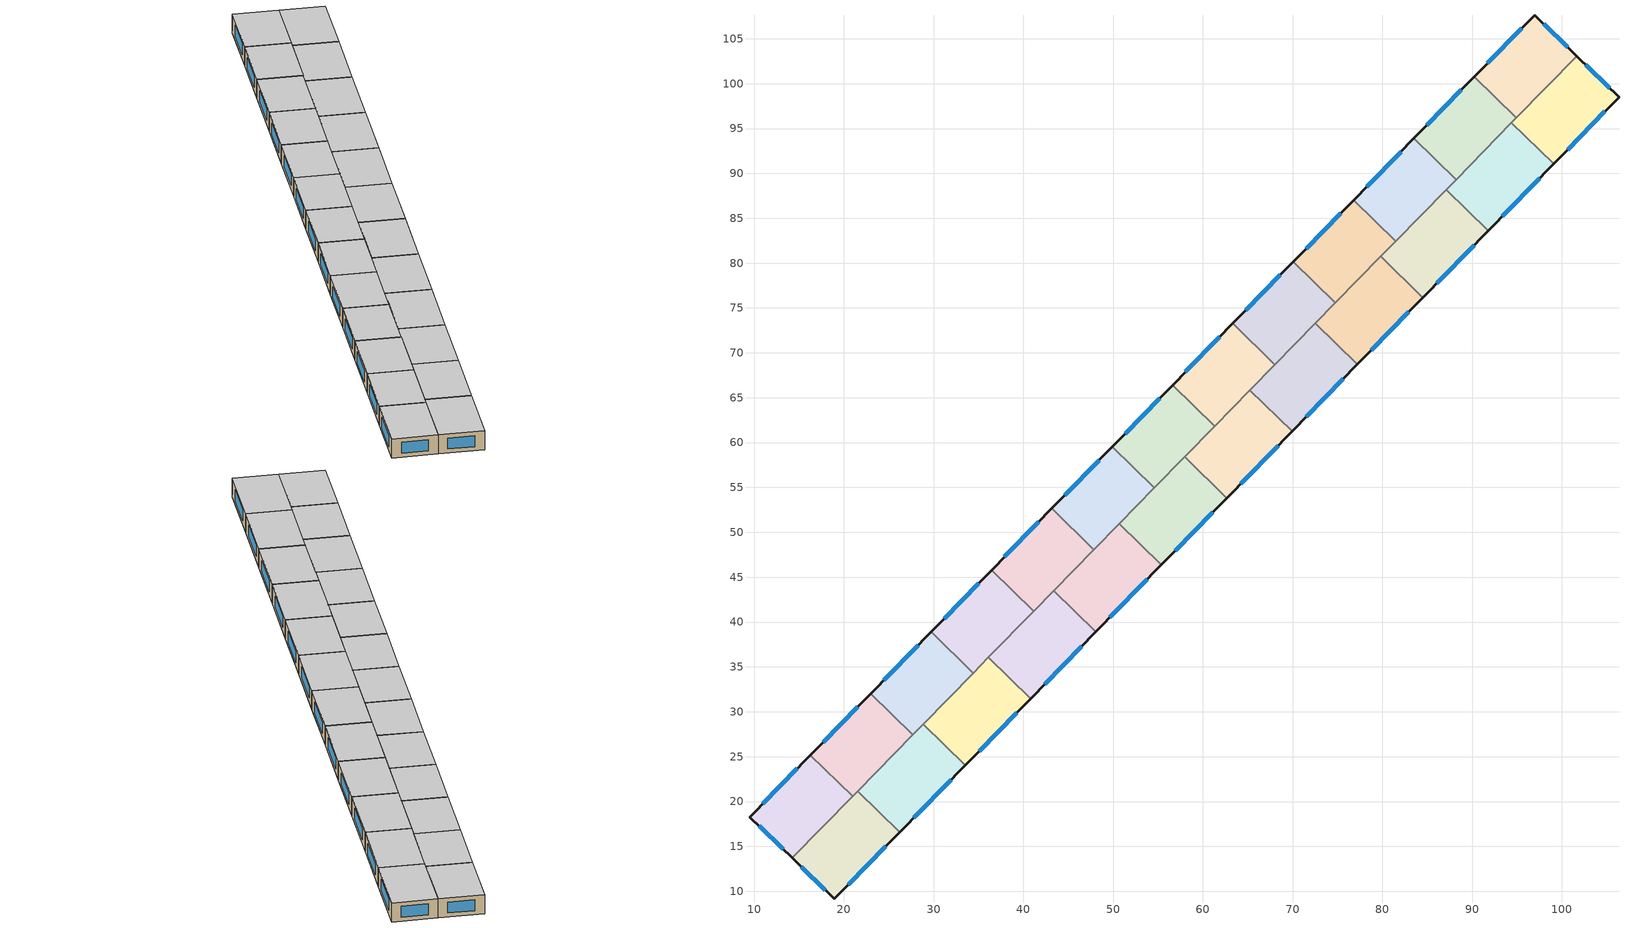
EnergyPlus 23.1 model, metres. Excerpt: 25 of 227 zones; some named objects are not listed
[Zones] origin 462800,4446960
b34ba2d606779dca_F4_dwelling_0
 floor to b34ba2d606779dca_F3_dwelling_0 (EU_floor_Construction): 101.67,103.07 94.93,96.19 90.25,100.77 96.97,107.64 z12
 wall outside (EU_wall_Construction): 101.67,103.07 96.97,107.64 90.25,100.77 z12:15
 wall to b34ba2d606779dca_F4_dwelling_1 (EU_wall_Construction): 90.25,100.77 94.93,96.19 z12:15
 wall to b34ba2d606779dca_F4_dwelling_13 (EU_wall_Construction): 94.93,96.19 101.67,103.07 z12:15
 window (EU_Window_Construction): 95.53,106.17 91.69,102.24 / 100.66,104.05 97.97,106.66 z12.64:14.36
 ceiling to b34ba2d606779dca_F5_dwelling_0 (EU_floor_Construction): 94.93,96.19 101.67,103.07 96.97,107.64 90.25,100.77 z15
b34ba2d606779dca_F4_dwelling_1
 floor to b34ba2d606779dca_F3_dwelling_1 (EU_floor_Construction): 94.93,96.19 88.21,89.31 83.52,93.9 90.25,100.77 z12
 wall outside (EU_wall_Construction): 90.25,100.77 83.52,93.9 z12:15
 wall to b34ba2d606779dca_F4_dwelling_2 (EU_wall_Construction): 83.52,93.9 88.21,89.31 z12:15
 wall to b34ba2d606779dca_F4_dwelling_14 (EU_wall_Construction): 88.21,89.31 94.39,95.63 z12:15
 wall to b34ba2d606779dca_F4_dwelling_13 (EU_wall_Construction): 94.39,95.63 94.93,96.19 z12:15
 window (EU_Window_Construction): 88.81,99.3 84.96,95.37 z12.64:14.36
 ceiling to b34ba2d606779dca_F5_dwelling_1 (EU_floor_Construction): 88.21,89.31 94.93,96.19 90.25,100.77 83.52,93.9 z15
b34ba2d606779dca_F4_dwelling_10
 floor to b34ba2d606779dca_F3_dwelling_10 (EU_floor_Construction): 34.41,34.32 27.68,27.45 22.99,32.03 29.72,38.91 z12
 wall outside (EU_wall_Construction): 29.72,38.91 22.99,32.03 z12:15
 wall to b34ba2d606779dca_F4_dwelling_9 (EU_wall_Construction): 34.41,34.32 29.72,38.91 z12:15
 wall to b34ba2d606779dca_F4_dwelling_11 (EU_wall_Construction): 22.99,32.03 27.68,27.45 z12:15
 wall to b34ba2d606779dca_F4_dwelling_22 (EU_wall_Construction): 28.82,28.61 34.41,34.32 z12:15
 wall to b34ba2d606779dca_F4_dwelling_23 (EU_wall_Construction): 27.68,27.45 28.82,28.61 z12:15
 window (EU_Window_Construction): 28.28,37.43 24.43,33.5 z12.64:14.36
 ceiling to b34ba2d606779dca_F5_dwelling_10 (EU_floor_Construction): 27.68,27.45 34.41,34.32 29.72,38.91 22.99,32.03 z15
b34ba2d606779dca_F4_dwelling_11
 floor to b34ba2d606779dca_F3_dwelling_11 (EU_floor_Construction): 27.68,27.45 20.96,20.57 16.27,25.16 22.99,32.03 z12
 wall outside (EU_wall_Construction): 22.99,32.03 16.27,25.16 z12:15
 wall to b34ba2d606779dca_F4_dwelling_12 (EU_wall_Construction): 16.27,25.16 20.96,20.57 z12:15
 wall to b34ba2d606779dca_F4_dwelling_23 (EU_wall_Construction): 21.54,21.17 27.68,27.45 z12:15
 wall to b34ba2d606779dca_F4_dwelling_24 (EU_wall_Construction): 20.96,20.57 21.54,21.17 z12:15
 window (EU_Window_Construction): 21.55,30.56 17.71,26.63 z12.64:14.36
 ceiling to b34ba2d606779dca_F5_dwelling_11 (EU_floor_Construction): 20.96,20.57 27.68,27.45 22.99,32.03 16.27,25.16 z15
b34ba2d606779dca_F4_dwelling_12
 floor to b34ba2d606779dca_F3_dwelling_12 (EU_floor_Construction): 20.96,20.57 14.24,13.71 9.53,18.27 16.27,25.16 z12
 wall outside (EU_wall_Construction): 16.27,25.16 9.53,18.27 14.24,13.71 z12:15
 wall to b34ba2d606779dca_F4_dwelling_24 (EU_wall_Construction): 14.24,13.71 20.96,20.57 z12:15
 window (EU_Window_Construction): 10.54,17.29 13.23,14.69 / 14.83,23.68 10.97,19.75 z12.64:14.36
 ceiling to b34ba2d606779dca_F5_dwelling_12 (EU_floor_Construction): 14.24,13.71 20.96,20.57 16.27,25.16 9.53,18.27 z15
b34ba2d606779dca_F4_dwelling_13
 floor to b34ba2d606779dca_F3_dwelling_13 (EU_floor_Construction): 106.37,98.5 99.08,91.05 94.39,95.63 101.67,103.07 z12
 wall outside (EU_wall_Construction): 99.08,91.05 106.37,98.5 101.67,103.07 z12:15
 wall to b34ba2d606779dca_F4_dwelling_14 (EU_wall_Construction): 94.39,95.63 99.08,91.05 z12:15
 window (EU_Window_Construction): 105.36,99.48 102.68,102.09 / 100.64,92.64 104.81,96.91 z12.64:14.36
 ceiling to b34ba2d606779dca_F5_dwelling_13 (EU_floor_Construction): 99.08,91.05 106.37,98.5 101.67,103.07 94.39,95.63 z15
b34ba2d606779dca_F4_dwelling_14
 floor to b34ba2d606779dca_F3_dwelling_14 (EU_floor_Construction): 99.08,91.05 91.79,83.6 87.11,88.19 94.39,95.63 z12
 wall outside (EU_wall_Construction): 91.79,83.6 99.08,91.05 z12:15
 wall to b34ba2d606779dca_F4_dwelling_15 (EU_wall_Construction): 87.11,88.19 91.79,83.6 z12:15
 wall to b34ba2d606779dca_F4_dwelling_2 (EU_wall_Construction): 88.21,89.31 87.11,88.19 z12:15
 window (EU_Window_Construction): 93.35,85.2 97.52,89.45 z12.64:14.36
 ceiling to b34ba2d606779dca_F5_dwelling_14 (EU_floor_Construction): 91.79,83.6 99.08,91.05 94.39,95.63 87.11,88.19 z15
b34ba2d606779dca_F4_dwelling_15
 floor to b34ba2d606779dca_F3_dwelling_15 (EU_floor_Construction): 91.79,83.6 84.51,76.16 79.82,80.74 87.11,88.19 z12
 wall outside (EU_wall_Construction): 84.51,76.16 91.79,83.6 z12:15
 wall to b34ba2d606779dca_F4_dwelling_16 (EU_wall_Construction): 79.82,80.74 84.51,76.16 z12:15
 wall to b34ba2d606779dca_F4_dwelling_2 (EU_wall_Construction): 87.11,88.19 81.48,82.44 z12:15
 wall to b34ba2d606779dca_F4_dwelling_3 (EU_wall_Construction): 81.48,82.44 79.82,80.74 z12:15
 window (EU_Window_Construction): 86.07,77.75 90.23,82.01 z12.64:14.36
 ceiling to b34ba2d606779dca_F5_dwelling_15 (EU_floor_Construction): 84.51,76.16 91.79,83.6 87.11,88.19 79.82,80.74 z15
b34ba2d606779dca_F4_dwelling_16
 floor to b34ba2d606779dca_F3_dwelling_16 (EU_floor_Construction): 84.51,76.16 77.22,68.71 72.54,73.29 79.82,80.74 z12
 wall outside (EU_wall_Construction): 77.22,68.71 84.51,76.16 z12:15
 wall to b34ba2d606779dca_F4_dwelling_17 (EU_wall_Construction): 72.54,73.29 77.22,68.71 z12:15
 wall to b34ba2d606779dca_F4_dwelling_3 (EU_wall_Construction): 79.82,80.74 74.76,75.57 z12:15
 wall to b34ba2d606779dca_F4_dwelling_4 (EU_wall_Construction): 74.76,75.57 72.54,73.29 z12:15
 window (EU_Window_Construction): 78.78,70.3 82.95,74.56 z12.64:14.36
 ceiling to b34ba2d606779dca_F5_dwelling_16 (EU_floor_Construction): 77.22,68.71 84.51,76.16 79.82,80.74 72.54,73.29 z15
b34ba2d606779dca_F4_dwelling_17
 floor to b34ba2d606779dca_F3_dwelling_17 (EU_floor_Construction): 77.22,68.71 69.94,61.26 65.25,65.85 72.54,73.29 z12
 wall outside (EU_wall_Construction): 69.94,61.26 77.22,68.71 z12:15
 wall to b34ba2d606779dca_F4_dwelling_18 (EU_wall_Construction): 65.25,65.85 69.94,61.26 z12:15
 wall to b34ba2d606779dca_F4_dwelling_4 (EU_wall_Construction): 72.54,73.29 68.03,68.69 z12:15
 wall to b34ba2d606779dca_F4_dwelling_5 (EU_wall_Construction): 68.03,68.69 65.25,65.85 z12:15
 window (EU_Window_Construction): 71.5,62.86 75.66,67.11 z12.64:14.36
 ceiling to b34ba2d606779dca_F5_dwelling_17 (EU_floor_Construction): 69.94,61.26 77.22,68.71 72.54,73.29 65.25,65.85 z15
b34ba2d606779dca_F4_dwelling_18
 floor to b34ba2d606779dca_F3_dwelling_18 (EU_floor_Construction): 69.94,61.26 62.65,53.82 57.97,58.4 65.25,65.85 z12
 wall outside (EU_wall_Construction): 62.65,53.82 69.94,61.26 z12:15
 wall to b34ba2d606779dca_F4_dwelling_19 (EU_wall_Construction): 57.97,58.4 62.65,53.82 z12:15
 wall to b34ba2d606779dca_F4_dwelling_5 (EU_wall_Construction): 65.25,65.85 61.31,61.82 z12:15
 wall to b34ba2d606779dca_F4_dwelling_6 (EU_wall_Construction): 61.31,61.82 57.97,58.4 z12:15
 window (EU_Window_Construction): 64.21,55.41 68.38,59.67 z12.64:14.36
 ceiling to b34ba2d606779dca_F5_dwelling_18 (EU_floor_Construction): 62.65,53.82 69.94,61.26 65.25,65.85 57.97,58.4 z15
b34ba2d606779dca_F4_dwelling_19
 floor to b34ba2d606779dca_F3_dwelling_19 (EU_floor_Construction): 62.65,53.82 55.37,46.37 50.68,50.96 57.97,58.4 z12
 wall outside (EU_wall_Construction): 55.37,46.37 62.65,53.82 z12:15
 wall to b34ba2d606779dca_F4_dwelling_20 (EU_wall_Construction): 50.68,50.96 55.37,46.37 z12:15
 wall to b34ba2d606779dca_F4_dwelling_7 (EU_wall_Construction): 54.58,54.94 50.68,50.96 z12:15
 wall to b34ba2d606779dca_F4_dwelling_6 (EU_wall_Construction): 57.97,58.4 54.58,54.94 z12:15
 window (EU_Window_Construction): 56.93,47.97 61.09,52.22 z12.64:14.36
 ceiling to b34ba2d606779dca_F5_dwelling_19 (EU_floor_Construction): 55.37,46.37 62.65,53.82 57.97,58.4 50.68,50.96 z15
b34ba2d606779dca_F4_dwelling_2
 floor to b34ba2d606779dca_F3_dwelling_2 (EU_floor_Construction): 88.21,89.31 81.48,82.44 76.8,87.03 83.52,93.9 z12
 wall outside (EU_wall_Construction): 83.52,93.9 76.8,87.03 z12:15
 wall to b34ba2d606779dca_F4_dwelling_3 (EU_wall_Construction): 76.8,87.03 81.48,82.44 z12:15
 window (EU_Window_Construction): 82.08,92.43 78.24,88.5 z12.64:14.36
 ceiling to b34ba2d606779dca_F5_dwelling_2 (EU_floor_Construction): 81.48,82.44 88.21,89.31 83.52,93.9 76.8,87.03 z15
b34ba2d606779dca_F4_dwelling_20
 floor to b34ba2d606779dca_F3_dwelling_20 (EU_floor_Construction): 55.37,46.37 48.08,38.92 43.4,43.51 50.68,50.96 z12
 wall outside (EU_wall_Construction): 48.08,38.92 55.37,46.37 z12:15
 wall to b34ba2d606779dca_F4_dwelling_21 (EU_wall_Construction): 43.4,43.51 48.08,38.92 z12:15
 wall to b34ba2d606779dca_F4_dwelling_8 (EU_wall_Construction): 47.86,48.07 43.4,43.51 z12:15
 wall to b34ba2d606779dca_F4_dwelling_7 (EU_wall_Construction): 50.68,50.95 47.86,48.07 z12:15
 window (EU_Window_Construction): 49.64,40.52 53.81,44.78 z12.64:14.36
 ceiling to b34ba2d606779dca_F5_dwelling_20 (EU_floor_Construction): 48.08,38.92 55.37,46.37 50.68,50.96 43.4,43.51 z15
b34ba2d606779dca_F4_dwelling_21
 floor to b34ba2d606779dca_F3_dwelling_21 (EU_floor_Construction): 48.08,38.92 40.79,31.48 36.11,36.06 43.4,43.51 z12
 wall outside (EU_wall_Construction): 40.79,31.48 48.08,38.92 z12:15
 wall to b34ba2d606779dca_F4_dwelling_22 (EU_wall_Construction): 36.11,36.06 40.79,31.48 z12:15
 wall to b34ba2d606779dca_F4_dwelling_9 (EU_wall_Construction): 41.13,41.19 36.11,36.06 z12:15
 wall to b34ba2d606779dca_F4_dwelling_8 (EU_wall_Construction): 43.39,43.51 41.13,41.2 z12:15
 window (EU_Window_Construction): 42.36,33.07 46.52,37.33 z12.64:14.36
 ceiling to b34ba2d606779dca_F5_dwelling_21 (EU_floor_Construction): 40.79,31.48 48.08,38.92 43.4,43.51 36.11,36.06 z15
b34ba2d606779dca_F4_dwelling_22
 floor to b34ba2d606779dca_F3_dwelling_22 (EU_floor_Construction): 40.79,31.48 33.51,24.03 28.82,28.61 36.11,36.06 z12
 wall outside (EU_wall_Construction): 33.51,24.03 40.79,31.48 z12:15
 wall to b34ba2d606779dca_F4_dwelling_23 (EU_wall_Construction): 28.82,28.61 33.51,24.03 z12:15
 wall to b34ba2d606779dca_F4_dwelling_9 (EU_wall_Construction): 36.11,36.06 34.41,34.32 z12:15
 window (EU_Window_Construction): 35.07,25.62 39.23,29.88 z12.64:14.36
 ceiling to b34ba2d606779dca_F5_dwelling_22 (EU_floor_Construction): 33.51,24.03 40.79,31.48 36.11,36.06 28.82,28.61 z15
b34ba2d606779dca_F4_dwelling_23
 floor to b34ba2d606779dca_F3_dwelling_23 (EU_floor_Construction): 33.51,24.03 26.22,16.58 21.54,21.17 28.82,28.61 z12
 wall outside (EU_wall_Construction): 26.22,16.58 33.51,24.03 z12:15
 wall to b34ba2d606779dca_F4_dwelling_24 (EU_wall_Construction): 21.54,21.17 26.22,16.58 z12:15
 window (EU_Window_Construction): 27.78,18.18 31.95,22.43 z12.64:14.36
 ceiling to b34ba2d606779dca_F5_dwelling_23 (EU_floor_Construction): 26.22,16.58 33.51,24.03 28.82,28.61 21.54,21.17 z15
b34ba2d606779dca_F4_dwelling_24
 floor to b34ba2d606779dca_F3_dwelling_24 (EU_floor_Construction): 26.22,16.58 18.95,9.15 14.24,13.71 21.54,21.17 z12
 wall outside (EU_wall_Construction): 14.24,13.71 18.95,9.15 26.22,16.58 z12:15
 window (EU_Window_Construction): 20.51,10.74 24.66,14.99 / 15.25,12.73 17.94,10.12 z12.64:14.36
 ceiling to b34ba2d606779dca_F5_dwelling_24 (EU_floor_Construction): 18.95,9.15 26.22,16.58 21.54,21.17 14.24,13.71 z15
b34ba2d606779dca_F4_dwelling_3
 floor to b34ba2d606779dca_F3_dwelling_3 (EU_floor_Construction): 81.48,82.44 74.76,75.57 70.07,80.15 76.8,87.03 z12
 wall outside (EU_wall_Construction): 76.8,87.03 70.07,80.15 z12:15
 wall to b34ba2d606779dca_F4_dwelling_4 (EU_wall_Construction): 70.07,80.15 74.76,75.57 z12:15
 window (EU_Window_Construction): 75.36,85.55 71.51,81.62 z12.64:14.36
 ceiling to b34ba2d606779dca_F5_dwelling_3 (EU_floor_Construction): 74.76,75.57 81.48,82.44 76.8,87.03 70.07,80.15 z15
b34ba2d606779dca_F4_dwelling_4
 floor to b34ba2d606779dca_F3_dwelling_4 (EU_floor_Construction): 74.76,75.57 68.03,68.69 63.35,73.28 70.07,80.15 z12
 wall outside (EU_wall_Construction): 70.07,80.15 63.35,73.28 z12:15
 wall to b34ba2d606779dca_F4_dwelling_5 (EU_wall_Construction): 63.35,73.28 68.03,68.69 z12:15
 window (EU_Window_Construction): 68.63,78.68 64.79,74.75 z12.64:14.36
 ceiling to b34ba2d606779dca_F5_dwelling_4 (EU_floor_Construction): 68.03,68.69 74.76,75.57 70.07,80.15 63.35,73.28 z15
b34ba2d606779dca_F4_dwelling_5
 floor to b34ba2d606779dca_F3_dwelling_5 (EU_floor_Construction): 68.03,68.69 61.31,61.82 56.62,66.4 63.35,73.28 z12
 wall outside (EU_wall_Construction): 63.35,73.28 56.62,66.4 z12:15
 wall to b34ba2d606779dca_F4_dwelling_6 (EU_wall_Construction): 56.62,66.4 61.31,61.82 z12:15
 window (EU_Window_Construction): 61.91,71.8 58.06,67.87 z12.64:14.36
 ceiling to b34ba2d606779dca_F5_dwelling_5 (EU_floor_Construction): 61.31,61.82 68.03,68.69 63.35,73.28 56.62,66.4 z15
b34ba2d606779dca_F4_dwelling_6
 floor to b34ba2d606779dca_F3_dwelling_6 (EU_floor_Construction): 61.31,61.82 54.58,54.94 49.9,59.53 56.62,66.4 z12
 wall outside (EU_wall_Construction): 56.62,66.4 49.9,59.53 z12:15
 wall to b34ba2d606779dca_F4_dwelling_7 (EU_wall_Construction): 49.9,59.53 54.58,54.94 z12:15
 window (EU_Window_Construction): 55.18,64.93 51.34,61 z12.64:14.36
 ceiling to b34ba2d606779dca_F5_dwelling_6 (EU_floor_Construction): 54.58,54.94 61.31,61.82 56.62,66.4 49.9,59.53 z15
b34ba2d606779dca_F4_dwelling_7
 floor to b34ba2d606779dca_F3_dwelling_7 (EU_floor_Construction): 54.58,54.94 47.86,48.07 43.17,52.65 49.9,59.53 z12
 wall outside (EU_wall_Construction): 49.9,59.53 43.17,52.65 z12:15
 wall to b34ba2d606779dca_F4_dwelling_8 (EU_wall_Construction): 43.17,52.65 47.86,48.07 z12:15
 window (EU_Window_Construction): 48.46,58.06 44.61,54.13 z12.64:14.36
 ceiling to b34ba2d606779dca_F5_dwelling_7 (EU_floor_Construction): 47.86,48.07 54.58,54.94 49.9,59.53 43.17,52.65 z15
b34ba2d606779dca_F4_dwelling_8
 floor to b34ba2d606779dca_F3_dwelling_8 (EU_floor_Construction): 47.86,48.07 41.13,41.2 36.45,45.78 43.17,52.65 z12
 wall outside (EU_wall_Construction): 43.17,52.65 36.45,45.78 z12:15
 wall to b34ba2d606779dca_F4_dwelling_9 (EU_wall_Construction): 36.45,45.78 41.13,41.2 z12:15
 window (EU_Window_Construction): 41.73,51.18 37.89,47.25 z12.64:14.36
 ceiling to b34ba2d606779dca_F5_dwelling_8 (EU_floor_Construction): 41.13,41.2 47.86,48.07 43.17,52.65 36.45,45.78 z15
b34ba2d606779dca_F4_dwelling_9
 floor to b34ba2d606779dca_F3_dwelling_9 (EU_floor_Construction): 41.13,41.2 34.41,34.32 29.72,38.91 36.45,45.78 z12
 wall outside (EU_wall_Construction): 36.45,45.78 29.72,38.91 z12:15
 window (EU_Window_Construction): 35,44.31 31.16,40.38 z12.64:14.36
 ceiling to b34ba2d606779dca_F5_dwelling_9 (EU_floor_Construction): 34.41,34.32 41.13,41.2 36.45,45.78 29.72,38.91 z15
[Building]
EU S2 Campaign: North Axis=0; Terrain=City; Solar Distribution=FullExterior
[Site:Location]
Yerevan-Zvartnots.Intl.AP: Latitude=40.15; Longitude=44.383; Time Zone=4; Elevation=854
[SizingPeriod:WeatherFileDays]
AnnualSizingPeriod: Begin Month=1; Begin Day of Month=1; End Month=12; End Day of Month=31; Day of Week for Start Day=Monday; Use Weather File Daylight Saving Period=No; Use Weather File Rain and Snow Indicators=No
[MATERIAL]
EU_InternalMass_Material: Roughness=MediumRough; Thickness=0.1; Conductivity=1; Density=1800; Specific Heat=900; Thermal Absorptance=0.9; Solar Absorptance=0.7; Visible Absorptance=0.7
[MATERIAL:NOMASS] Roughness=MediumRough; Thermal Absorptance=0.9; Solar Absorptance=0.7; Visible Absorptance=0.7
Name | Thermal Resistance
EU_wall_NoMass | 1.05043
EU_floor_NoMass | 0.478065
[WINDOWMATERIAL:SIMPLEGLAZINGSYSTEM]
EU_Window_SimpleGlazing: UFactor=2.5566; Solar Heat Gain Coefficient=0.75; Visible Transmittance=0.75
[CONSTRUCTION]
EU_wall_Construction: EU_wall_NoMass
EU_floor_Construction: EU_floor_NoMass
EU_Window_Construction: EU_Window_SimpleGlazing
EU_InternalMass_Construction: EU_InternalMass_Material
[ZONE] Type=1; Multiplier=1; Ceiling Height=autocalculate; Floor Area=autocalculate; Part of Total Floor Area=Yes
Name | Volume
b34ba2d606779dca_F4_dwelling_0; b34ba2d606779dca_F4_dwelling_1; b34ba2d606779dca_F4_dwelling_8 | 189.155
b34ba2d606779dca_F4_dwelling_10; b34ba2d606779dca_F4_dwelling_4; b34ba2d606779dca_F4_dwelling_6 | 189.137
b34ba2d606779dca_F4_dwelling_11; b34ba2d606779dca_F4_dwelling_3; b34ba2d606779dca_F4_dwelling_7 | 189.154
b34ba2d606779dca_F4_dwelling_12 | 189.159
b34ba2d606779dca_F4_dwelling_13 | 204.907
b34ba2d606779dca_F4_dwelling_14 | 204.917
b34ba2d606779dca_F4_dwelling_15 | 204.889
b34ba2d606779dca_F4_dwelling_16 | 204.899
b34ba2d606779dca_F4_dwelling_17 | 204.913
b34ba2d606779dca_F4_dwelling_18 | 204.903
b34ba2d606779dca_F4_dwelling_19 | 204.927
b34ba2d606779dca_F4_dwelling_2 | 189.172
b34ba2d606779dca_F4_dwelling_20 | 204.877
b34ba2d606779dca_F4_dwelling_21 | 204.905
b34ba2d606779dca_F4_dwelling_22; b34ba2d606779dca_F4_dwelling_23 | 204.909
b34ba2d606779dca_F4_dwelling_24 | 204.91
b34ba2d606779dca_F4_dwelling_5 | 189.164
b34ba2d606779dca_F4_dwelling_9 | 189.165
[INTERNALMASS] Construction=EU_InternalMass_Construction
Name | Zone or ZoneList | Surface Area
b34ba2d606779dca_F4_dwelling_0_EU_InternalMass | b34ba2d606779dca_F4_dwelling_0 | 63.0516
b34ba2d606779dca_F4_dwelling_1_EU_InternalMass | b34ba2d606779dca_F4_dwelling_1 | 63.0514
b34ba2d606779dca_F4_dwelling_2_EU_InternalMass | b34ba2d606779dca_F4_dwelling_2 | 63.0571
b34ba2d606779dca_F4_dwelling_3_EU_InternalMass | b34ba2d606779dca_F4_dwelling_3 | 63.0514
b34ba2d606779dca_F4_dwelling_4_EU_InternalMass | b34ba2d606779dca_F4_dwelling_4 | 63.0457
b34ba2d606779dca_F4_dwelling_5_EU_InternalMass | b34ba2d606779dca_F4_dwelling_5 | 63.055
b34ba2d606779dca_F4_dwelling_6_EU_InternalMass | b34ba2d606779dca_F4_dwelling_6 | 63.0457
b34ba2d606779dca_F4_dwelling_7_EU_InternalMass | b34ba2d606779dca_F4_dwelling_7 | 63.0514
b34ba2d606779dca_F4_dwelling_8_EU_InternalMass | b34ba2d606779dca_F4_dwelling_8 | 63.0514
b34ba2d606779dca_F4_dwelling_9_EU_InternalMass | b34ba2d606779dca_F4_dwelling_9 | 63.055
b34ba2d606779dca_F4_dwelling_10_EU_InternalMass | b34ba2d606779dca_F4_dwelling_10 | 63.0457
b34ba2d606779dca_F4_dwelling_11_EU_InternalMass | b34ba2d606779dca_F4_dwelling_11 | 63.0514
b34ba2d606779dca_F4_dwelling_12_EU_InternalMass | b34ba2d606779dca_F4_dwelling_12 | 63.0531
b34ba2d606779dca_F4_dwelling_13_EU_InternalMass | b34ba2d606779dca_F4_dwelling_13 | 68.3024
b34ba2d606779dca_F4_dwelling_14_EU_InternalMass | b34ba2d606779dca_F4_dwelling_14 | 68.3057
b34ba2d606779dca_F4_dwelling_15_EU_InternalMass | b34ba2d606779dca_F4_dwelling_15 | 68.2964
b34ba2d606779dca_F4_dwelling_16_EU_InternalMass | b34ba2d606779dca_F4_dwelling_16 | 68.2997
b34ba2d606779dca_F4_dwelling_17_EU_InternalMass | b34ba2d606779dca_F4_dwelling_17 | 68.3044
b34ba2d606779dca_F4_dwelling_18_EU_InternalMass | b34ba2d606779dca_F4_dwelling_18 | 68.3011
b34ba2d606779dca_F4_dwelling_19_EU_InternalMass | b34ba2d606779dca_F4_dwelling_19 | 68.309
b34ba2d606779dca_F4_dwelling_20_EU_InternalMass | b34ba2d606779dca_F4_dwelling_20 | 68.2924
b34ba2d606779dca_F4_dwelling_21_EU_InternalMass | b34ba2d606779dca_F4_dwelling_21 | 68.3054
b34ba2d606779dca_F4_dwelling_22_EU_InternalMass | b34ba2d606779dca_F4_dwelling_22 | 68.303
b34ba2d606779dca_F4_dwelling_23_EU_InternalMass | b34ba2d606779dca_F4_dwelling_23 | 68.303
b34ba2d606779dca_F4_dwelling_24_EU_InternalMass | b34ba2d606779dca_F4_dwelling_24 | 68.3033
[OTHEREQUIPMENT] Fuel Type=Electricity; Design Level Calculation Method=Watts/Area; Power per Zone Floor Area=1; Fraction Latent=0; Fraction Radiant=0; Fraction Lost=0; Carbon Dioxide Generation Rate=0; EndUse Subcategory=EU_Step8_InternalGains
Name | Zone or ZoneList or Space or SpaceList | Schedule
EU_Step8_InternalGain_b34ba2d606779dca_F4_dwelling_0_f000 | b34ba2d606779dca_F4_dwelling_0 | EU_Step8_GainSchedule_b34ba2d606779dca_F4_dwelling_0_f000
EU_Step8_InternalGain_b34ba2d606779dca_F4_dwelling_1_f000 | b34ba2d606779dca_F4_dwelling_1 | EU_Step8_GainSchedule_b34ba2d606779dca_F4_dwelling_1_f000
EU_Step8_InternalGain_b34ba2d606779dca_F4_dwelling_2_f000 | b34ba2d606779dca_F4_dwelling_2 | EU_Step8_GainSchedule_b34ba2d606779dca_F4_dwelling_2_f000
EU_Step8_InternalGain_b34ba2d606779dca_F4_dwelling_3_f000 | b34ba2d606779dca_F4_dwelling_3 | EU_Step8_GainSchedule_b34ba2d606779dca_F4_dwelling_3_f000
EU_Step8_InternalGain_b34ba2d606779dca_F4_dwelling_4_f000 | b34ba2d606779dca_F4_dwelling_4 | EU_Step8_GainSchedule_b34ba2d606779dca_F4_dwelling_4_f000
EU_Step8_InternalGain_b34ba2d606779dca_F4_dwelling_5_f000 | b34ba2d606779dca_F4_dwelling_5 | EU_Step8_GainSchedule_b34ba2d606779dca_F4_dwelling_5_f000
EU_Step8_InternalGain_b34ba2d606779dca_F4_dwelling_6_f000 | b34ba2d606779dca_F4_dwelling_6 | EU_Step8_GainSchedule_b34ba2d606779dca_F4_dwelling_6_f000
EU_Step8_InternalGain_b34ba2d606779dca_F4_dwelling_7_f000 | b34ba2d606779dca_F4_dwelling_7 | EU_Step8_GainSchedule_b34ba2d606779dca_F4_dwelling_7_f000
EU_Step8_InternalGain_b34ba2d606779dca_F4_dwelling_8_f000 | b34ba2d606779dca_F4_dwelling_8 | EU_Step8_GainSchedule_b34ba2d606779dca_F4_dwelling_8_f000
EU_Step8_InternalGain_b34ba2d606779dca_F4_dwelling_9_f000 | b34ba2d606779dca_F4_dwelling_9 | EU_Step8_GainSchedule_b34ba2d606779dca_F4_dwelling_9_f000
EU_Step8_InternalGain_b34ba2d606779dca_F4_dwelling_10_f000 | b34ba2d606779dca_F4_dwelling_10 | EU_Step8_GainSchedule_b34ba2d606779dca_F4_dwelling_10_f000
EU_Step8_InternalGain_b34ba2d606779dca_F4_dwelling_11_f000 | b34ba2d606779dca_F4_dwelling_11 | EU_Step8_GainSchedule_b34ba2d606779dca_F4_dwelling_11_f000
EU_Step8_InternalGain_b34ba2d606779dca_F4_dwelling_12_f000 | b34ba2d606779dca_F4_dwelling_12 | EU_Step8_GainSchedule_b34ba2d606779dca_F4_dwelling_12_f000
EU_Step8_InternalGain_b34ba2d606779dca_F4_dwelling_13_f000 | b34ba2d606779dca_F4_dwelling_13 | EU_Step8_GainSchedule_b34ba2d606779dca_F4_dwelling_13_f000
EU_Step8_InternalGain_b34ba2d606779dca_F4_dwelling_14_f000 | b34ba2d606779dca_F4_dwelling_14 | EU_Step8_GainSchedule_b34ba2d606779dca_F4_dwelling_14_f000
EU_Step8_InternalGain_b34ba2d606779dca_F4_dwelling_15_f000 | b34ba2d606779dca_F4_dwelling_15 | EU_Step8_GainSchedule_b34ba2d606779dca_F4_dwelling_15_f000
EU_Step8_InternalGain_b34ba2d606779dca_F4_dwelling_16_f000 | b34ba2d606779dca_F4_dwelling_16 | EU_Step8_GainSchedule_b34ba2d606779dca_F4_dwelling_16_f000
EU_Step8_InternalGain_b34ba2d606779dca_F4_dwelling_17_f000 | b34ba2d606779dca_F4_dwelling_17 | EU_Step8_GainSchedule_b34ba2d606779dca_F4_dwelling_17_f000
EU_Step8_InternalGain_b34ba2d606779dca_F4_dwelling_18_f000 | b34ba2d606779dca_F4_dwelling_18 | EU_Step8_GainSchedule_b34ba2d606779dca_F4_dwelling_18_f000
EU_Step8_InternalGain_b34ba2d606779dca_F4_dwelling_19_f000 | b34ba2d606779dca_F4_dwelling_19 | EU_Step8_GainSchedule_b34ba2d606779dca_F4_dwelling_19_f000
EU_Step8_InternalGain_b34ba2d606779dca_F4_dwelling_20_f000 | b34ba2d606779dca_F4_dwelling_20 | EU_Step8_GainSchedule_b34ba2d606779dca_F4_dwelling_20_f000
EU_Step8_InternalGain_b34ba2d606779dca_F4_dwelling_21_f000 | b34ba2d606779dca_F4_dwelling_21 | EU_Step8_GainSchedule_b34ba2d606779dca_F4_dwelling_21_f000
EU_Step8_InternalGain_b34ba2d606779dca_F4_dwelling_22_f000 | b34ba2d606779dca_F4_dwelling_22 | EU_Step8_GainSchedule_b34ba2d606779dca_F4_dwelling_22_f000
EU_Step8_InternalGain_b34ba2d606779dca_F4_dwelling_23_f000 | b34ba2d606779dca_F4_dwelling_23 | EU_Step8_GainSchedule_b34ba2d606779dca_F4_dwelling_23_f000
EU_Step8_InternalGain_b34ba2d606779dca_F4_dwelling_24_f000 | b34ba2d606779dca_F4_dwelling_24 | EU_Step8_GainSchedule_b34ba2d606779dca_F4_dwelling_24_f000
[ZONEVENTILATION:DESIGNFLOWRATE] Schedule=EU_AlwaysOn; Design Flow Rate Calculation Method=AirChanges/Hour; Air Changes per Hour=0.557805; Ventilation Type=Natural; Fan Pressure Rise=0; Fan Total Efficiency=1; Constant Term Coefficient=1; Temperature Term Coefficient=0; Velocity Term Coefficient=0; Velocity Squared Term Coefficient=0; Minimum Indoor Temperature=-100; Maximum Indoor Temperature=100; Delta Temperature=-100; Minimum Outdoor Temperature=-100; Maximum Outdoor Temperature=100; Maximum Wind Speed=40
Name | Zone or ZoneList or Space or SpaceList
EU_ConstantAir_b34ba2d606779dca_F4_dwelling_0 | b34ba2d606779dca_F4_dwelling_0
EU_ConstantAir_b34ba2d606779dca_F4_dwelling_1 | b34ba2d606779dca_F4_dwelling_1
EU_ConstantAir_b34ba2d606779dca_F4_dwelling_2 | b34ba2d606779dca_F4_dwelling_2
EU_ConstantAir_b34ba2d606779dca_F4_dwelling_3 | b34ba2d606779dca_F4_dwelling_3
EU_ConstantAir_b34ba2d606779dca_F4_dwelling_4 | b34ba2d606779dca_F4_dwelling_4
EU_ConstantAir_b34ba2d606779dca_F4_dwelling_5 | b34ba2d606779dca_F4_dwelling_5
EU_ConstantAir_b34ba2d606779dca_F4_dwelling_6 | b34ba2d606779dca_F4_dwelling_6
EU_ConstantAir_b34ba2d606779dca_F4_dwelling_7 | b34ba2d606779dca_F4_dwelling_7
EU_ConstantAir_b34ba2d606779dca_F4_dwelling_8 | b34ba2d606779dca_F4_dwelling_8
EU_ConstantAir_b34ba2d606779dca_F4_dwelling_9 | b34ba2d606779dca_F4_dwelling_9
EU_ConstantAir_b34ba2d606779dca_F4_dwelling_10 | b34ba2d606779dca_F4_dwelling_10
EU_ConstantAir_b34ba2d606779dca_F4_dwelling_11 | b34ba2d606779dca_F4_dwelling_11
EU_ConstantAir_b34ba2d606779dca_F4_dwelling_12 | b34ba2d606779dca_F4_dwelling_12
EU_ConstantAir_b34ba2d606779dca_F4_dwelling_13 | b34ba2d606779dca_F4_dwelling_13
EU_ConstantAir_b34ba2d606779dca_F4_dwelling_14 | b34ba2d606779dca_F4_dwelling_14
EU_ConstantAir_b34ba2d606779dca_F4_dwelling_15 | b34ba2d606779dca_F4_dwelling_15
EU_ConstantAir_b34ba2d606779dca_F4_dwelling_16 | b34ba2d606779dca_F4_dwelling_16
EU_ConstantAir_b34ba2d606779dca_F4_dwelling_17 | b34ba2d606779dca_F4_dwelling_17
EU_ConstantAir_b34ba2d606779dca_F4_dwelling_18 | b34ba2d606779dca_F4_dwelling_18
EU_ConstantAir_b34ba2d606779dca_F4_dwelling_19 | b34ba2d606779dca_F4_dwelling_19
EU_ConstantAir_b34ba2d606779dca_F4_dwelling_20 | b34ba2d606779dca_F4_dwelling_20
EU_ConstantAir_b34ba2d606779dca_F4_dwelling_21 | b34ba2d606779dca_F4_dwelling_21
EU_ConstantAir_b34ba2d606779dca_F4_dwelling_22 | b34ba2d606779dca_F4_dwelling_22
EU_ConstantAir_b34ba2d606779dca_F4_dwelling_23 | b34ba2d606779dca_F4_dwelling_23
EU_ConstantAir_b34ba2d606779dca_F4_dwelling_24 | b34ba2d606779dca_F4_dwelling_24
[HVACTEMPLATE:ZONE:IDEALLOADSAIRSYSTEM] System Availability Schedule=EU_AlwaysOn; Maximum Heating Supply Air Temperature=50; Minimum Cooling Supply Air Temperature=13; Maximum Heating Supply Air Humidity Ratio=0.0156; Minimum Cooling Supply Air Humidity Ratio=0.0077; Heating Limit=NoLimit; Cooling Limit=NoLimit; Heating Availability Schedule=EU_AlwaysOn; Cooling Availability Schedule=EU_CoolingOff; Dehumidification Control Type=ConstantSensibleHeatRatio; Cooling Sensible Heat Ratio=0.7; Dehumidification Setpoint=60; Humidification Control Type=None; Humidification Setpoint=30; Outdoor Air Method=None; Outdoor Air Flow Rate per Person=0.00944; Outdoor Air Flow Rate per Zone Floor Area=0; Outdoor Air Flow Rate per Zone=0; Demand Controlled Ventilation Type=None; Outdoor Air Economizer Type=NoEconomizer; Heat Recovery Type=None; Sensible Heat Recovery Effectiveness=0.7; Latent Heat Recovery Effectiveness=0.65
Name | Template Thermostat
b34ba2d606779dca_F4_dwelling_0 | EU_HeatOnly_b34ba2d606779dca_F4_dwelling_0
b34ba2d606779dca_F4_dwelling_1 | EU_HeatOnly_b34ba2d606779dca_F4_dwelling_1
b34ba2d606779dca_F4_dwelling_2 | EU_HeatOnly_b34ba2d606779dca_F4_dwelling_2
b34ba2d606779dca_F4_dwelling_3 | EU_HeatOnly_b34ba2d606779dca_F4_dwelling_3
b34ba2d606779dca_F4_dwelling_4 | EU_HeatOnly_b34ba2d606779dca_F4_dwelling_4
b34ba2d606779dca_F4_dwelling_5 | EU_HeatOnly_b34ba2d606779dca_F4_dwelling_5
b34ba2d606779dca_F4_dwelling_6 | EU_HeatOnly_b34ba2d606779dca_F4_dwelling_6
b34ba2d606779dca_F4_dwelling_7 | EU_HeatOnly_b34ba2d606779dca_F4_dwelling_7
b34ba2d606779dca_F4_dwelling_8 | EU_HeatOnly_b34ba2d606779dca_F4_dwelling_8
b34ba2d606779dca_F4_dwelling_9 | EU_HeatOnly_b34ba2d606779dca_F4_dwelling_9
b34ba2d606779dca_F4_dwelling_10 | EU_HeatOnly_b34ba2d606779dca_F4_dwelling_10
b34ba2d606779dca_F4_dwelling_11 | EU_HeatOnly_b34ba2d606779dca_F4_dwelling_11
b34ba2d606779dca_F4_dwelling_12 | EU_HeatOnly_b34ba2d606779dca_F4_dwelling_12
b34ba2d606779dca_F4_dwelling_13 | EU_HeatOnly_b34ba2d606779dca_F4_dwelling_13
b34ba2d606779dca_F4_dwelling_14 | EU_HeatOnly_b34ba2d606779dca_F4_dwelling_14
b34ba2d606779dca_F4_dwelling_15 | EU_HeatOnly_b34ba2d606779dca_F4_dwelling_15
b34ba2d606779dca_F4_dwelling_16 | EU_HeatOnly_b34ba2d606779dca_F4_dwelling_16
b34ba2d606779dca_F4_dwelling_17 | EU_HeatOnly_b34ba2d606779dca_F4_dwelling_17
b34ba2d606779dca_F4_dwelling_18 | EU_HeatOnly_b34ba2d606779dca_F4_dwelling_18
b34ba2d606779dca_F4_dwelling_19 | EU_HeatOnly_b34ba2d606779dca_F4_dwelling_19
b34ba2d606779dca_F4_dwelling_20 | EU_HeatOnly_b34ba2d606779dca_F4_dwelling_20
b34ba2d606779dca_F4_dwelling_21 | EU_HeatOnly_b34ba2d606779dca_F4_dwelling_21
b34ba2d606779dca_F4_dwelling_22 | EU_HeatOnly_b34ba2d606779dca_F4_dwelling_22
b34ba2d606779dca_F4_dwelling_23 | EU_HeatOnly_b34ba2d606779dca_F4_dwelling_23
b34ba2d606779dca_F4_dwelling_24 | EU_HeatOnly_b34ba2d606779dca_F4_dwelling_24
[SIZING:ZONE] Zone Cooling Design Supply Air Temperature Input Method=SupplyAirTemperature; Zone Cooling Design Supply Air Temperature=13; Zone Heating Design Supply Air Temperature Input Method=SupplyAirTemperature; Zone Heating Design Supply Air Temperature=50; Zone Cooling Design Supply Air Humidity Ratio=0.008; Zone Heating Design Supply Air Humidity Ratio=0.008; Cooling Design Air Flow Method=DesignDay; Cooling Design Air Flow Rate=0; Cooling Minimum Air Flow per Zone Floor Area=0.000762; Cooling Minimum Air Flow=0; Cooling Minimum Air Flow Fraction=0.2; Heating Design Air Flow Method=DesignDay; Heating Design Air Flow Rate=0; Heating Maximum Air Flow per Zone Floor Area=0.002032; Heating Maximum Air Flow=0.141576; Heating Maximum Air Flow Fraction=0.3; Account for Dedicated Outdoor Air System=No; Dedicated Outdoor Air System Control Strategy=NeutralSupplyAir; Dedicated Outdoor Air Low Setpoint Temperature for Design=autosize; Dedicated Outdoor Air High Setpoint Temperature for Design=autosize; Zone Load Sizing Method=Sensible Load Only No Latent Load; Zone Latent Cooling Design Supply Air Humidity Ratio Input Method=HumidityRatioDifference; Zone Cooling Design Supply Air Humidity Ratio Difference=0.005; Zone Latent Heating Design Supply Air Humidity Ratio Input Method=HumidityRatioDifference; Zone Humidification Design Supply Air Humidity Ratio Difference=0.005
b34ba2d606779dca_F4_dwelling_0; b34ba2d606779dca_F4_dwelling_1; b34ba2d606779dca_F4_dwelling_2; b34ba2d606779dca_F4_dwelling_3; b34ba2d606779dca_F4_dwelling_4; b34ba2d606779dca_F4_dwelling_5; b34ba2d606779dca_F4_dwelling_6; b34ba2d606779dca_F4_dwelling_7; b34ba2d606779dca_F4_dwelling_8; b34ba2d606779dca_F4_dwelling_9; b34ba2d606779dca_F4_dwelling_10; b34ba2d606779dca_F4_dwelling_11; b34ba2d606779dca_F4_dwelling_12; b34ba2d606779dca_F4_dwelling_13; b34ba2d606779dca_F4_dwelling_14; b34ba2d606779dca_F4_dwelling_15; b34ba2d606779dca_F4_dwelling_16; b34ba2d606779dca_F4_dwelling_17; b34ba2d606779dca_F4_dwelling_18; b34ba2d606779dca_F4_dwelling_19; b34ba2d606779dca_F4_dwelling_20; b34ba2d606779dca_F4_dwelling_21; b34ba2d606779dca_F4_dwelling_22; b34ba2d606779dca_F4_dwelling_23; b34ba2d606779dca_F4_dwelling_24
[SCHEDULE:CONSTANT]
Name | Hourly Value
EU_AlwaysOn | 1
EU_CoolingOff | 0
[SCHEDULE:FILE] Column Number=1; Rows to Skip at Top=0; Number of Hours of Data=8760; Column Separator=Comma; Interpolate to Timestep=No; Minutes per Item=60; Adjust Schedule for Daylight Savings=Yes
Name | File
EU_Step8_GainSchedule_b34ba2d606779dca_F4_dwelling_0_f000 | ../../schedules/b34ba2d606779dca/b34ba2d606779dca_F4_dwelling_0_f000_gain.csv
EU_Step8_GainSchedule_b34ba2d606779dca_F4_dwelling_1_f000 | ../../schedules/b34ba2d606779dca/b34ba2d606779dca_F4_dwelling_1_f000_gain.csv
EU_Step8_GainSchedule_b34ba2d606779dca_F4_dwelling_2_f000 | ../../schedules/b34ba2d606779dca/b34ba2d606779dca_F4_dwelling_2_f000_gain.csv
EU_Step8_GainSchedule_b34ba2d606779dca_F4_dwelling_3_f000 | ../../schedules/b34ba2d606779dca/b34ba2d606779dca_F4_dwelling_3_f000_gain.csv
EU_Step8_GainSchedule_b34ba2d606779dca_F4_dwelling_4_f000 | ../../schedules/b34ba2d606779dca/b34ba2d606779dca_F4_dwelling_4_f000_gain.csv
EU_Step8_GainSchedule_b34ba2d606779dca_F4_dwelling_5_f000 | ../../schedules/b34ba2d606779dca/b34ba2d606779dca_F4_dwelling_5_f000_gain.csv
EU_Step8_GainSchedule_b34ba2d606779dca_F4_dwelling_6_f000 | ../../schedules/b34ba2d606779dca/b34ba2d606779dca_F4_dwelling_6_f000_gain.csv
EU_Step8_GainSchedule_b34ba2d606779dca_F4_dwelling_7_f000 | ../../schedules/b34ba2d606779dca/b34ba2d606779dca_F4_dwelling_7_f000_gain.csv
EU_Step8_GainSchedule_b34ba2d606779dca_F4_dwelling_8_f000 | ../../schedules/b34ba2d606779dca/b34ba2d606779dca_F4_dwelling_8_f000_gain.csv
EU_Step8_GainSchedule_b34ba2d606779dca_F4_dwelling_9_f000 | ../../schedules/b34ba2d606779dca/b34ba2d606779dca_F4_dwelling_9_f000_gain.csv
EU_Step8_GainSchedule_b34ba2d606779dca_F4_dwelling_10_f000 | ../../schedules/b34ba2d606779dca/b34ba2d606779dca_F4_dwelling_10_f000_gain.csv
EU_Step8_GainSchedule_b34ba2d606779dca_F4_dwelling_11_f000 | ../../schedules/b34ba2d606779dca/b34ba2d606779dca_F4_dwelling_11_f000_gain.csv
EU_Step8_GainSchedule_b34ba2d606779dca_F4_dwelling_12_f000 | ../../schedules/b34ba2d606779dca/b34ba2d606779dca_F4_dwelling_12_f000_gain.csv
EU_Step8_GainSchedule_b34ba2d606779dca_F4_dwelling_13_f000 | ../../schedules/b34ba2d606779dca/b34ba2d606779dca_F4_dwelling_13_f000_gain.csv
EU_Step8_GainSchedule_b34ba2d606779dca_F4_dwelling_14_f000 | ../../schedules/b34ba2d606779dca/b34ba2d606779dca_F4_dwelling_14_f000_gain.csv
EU_Step8_GainSchedule_b34ba2d606779dca_F4_dwelling_15_f000 | ../../schedules/b34ba2d606779dca/b34ba2d606779dca_F4_dwelling_15_f000_gain.csv
EU_Step8_GainSchedule_b34ba2d606779dca_F4_dwelling_16_f000 | ../../schedules/b34ba2d606779dca/b34ba2d606779dca_F4_dwelling_16_f000_gain.csv
EU_Step8_GainSchedule_b34ba2d606779dca_F4_dwelling_17_f000 | ../../schedules/b34ba2d606779dca/b34ba2d606779dca_F4_dwelling_17_f000_gain.csv
EU_Step8_GainSchedule_b34ba2d606779dca_F4_dwelling_18_f000 | ../../schedules/b34ba2d606779dca/b34ba2d606779dca_F4_dwelling_18_f000_gain.csv
EU_Step8_GainSchedule_b34ba2d606779dca_F4_dwelling_19_f000 | ../../schedules/b34ba2d606779dca/b34ba2d606779dca_F4_dwelling_19_f000_gain.csv
EU_Step8_GainSchedule_b34ba2d606779dca_F4_dwelling_20_f000 | ../../schedules/b34ba2d606779dca/b34ba2d606779dca_F4_dwelling_20_f000_gain.csv
EU_Step8_GainSchedule_b34ba2d606779dca_F4_dwelling_21_f000 | ../../schedules/b34ba2d606779dca/b34ba2d606779dca_F4_dwelling_21_f000_gain.csv
EU_Step8_GainSchedule_b34ba2d606779dca_F4_dwelling_22_f000 | ../../schedules/b34ba2d606779dca/b34ba2d606779dca_F4_dwelling_22_f000_gain.csv
EU_Step8_GainSchedule_b34ba2d606779dca_F4_dwelling_23_f000 | ../../schedules/b34ba2d606779dca/b34ba2d606779dca_F4_dwelling_23_f000_gain.csv
EU_Step8_GainSchedule_b34ba2d606779dca_F4_dwelling_24_f000 | ../../schedules/b34ba2d606779dca/b34ba2d606779dca_F4_dwelling_24_f000_gain.csv
